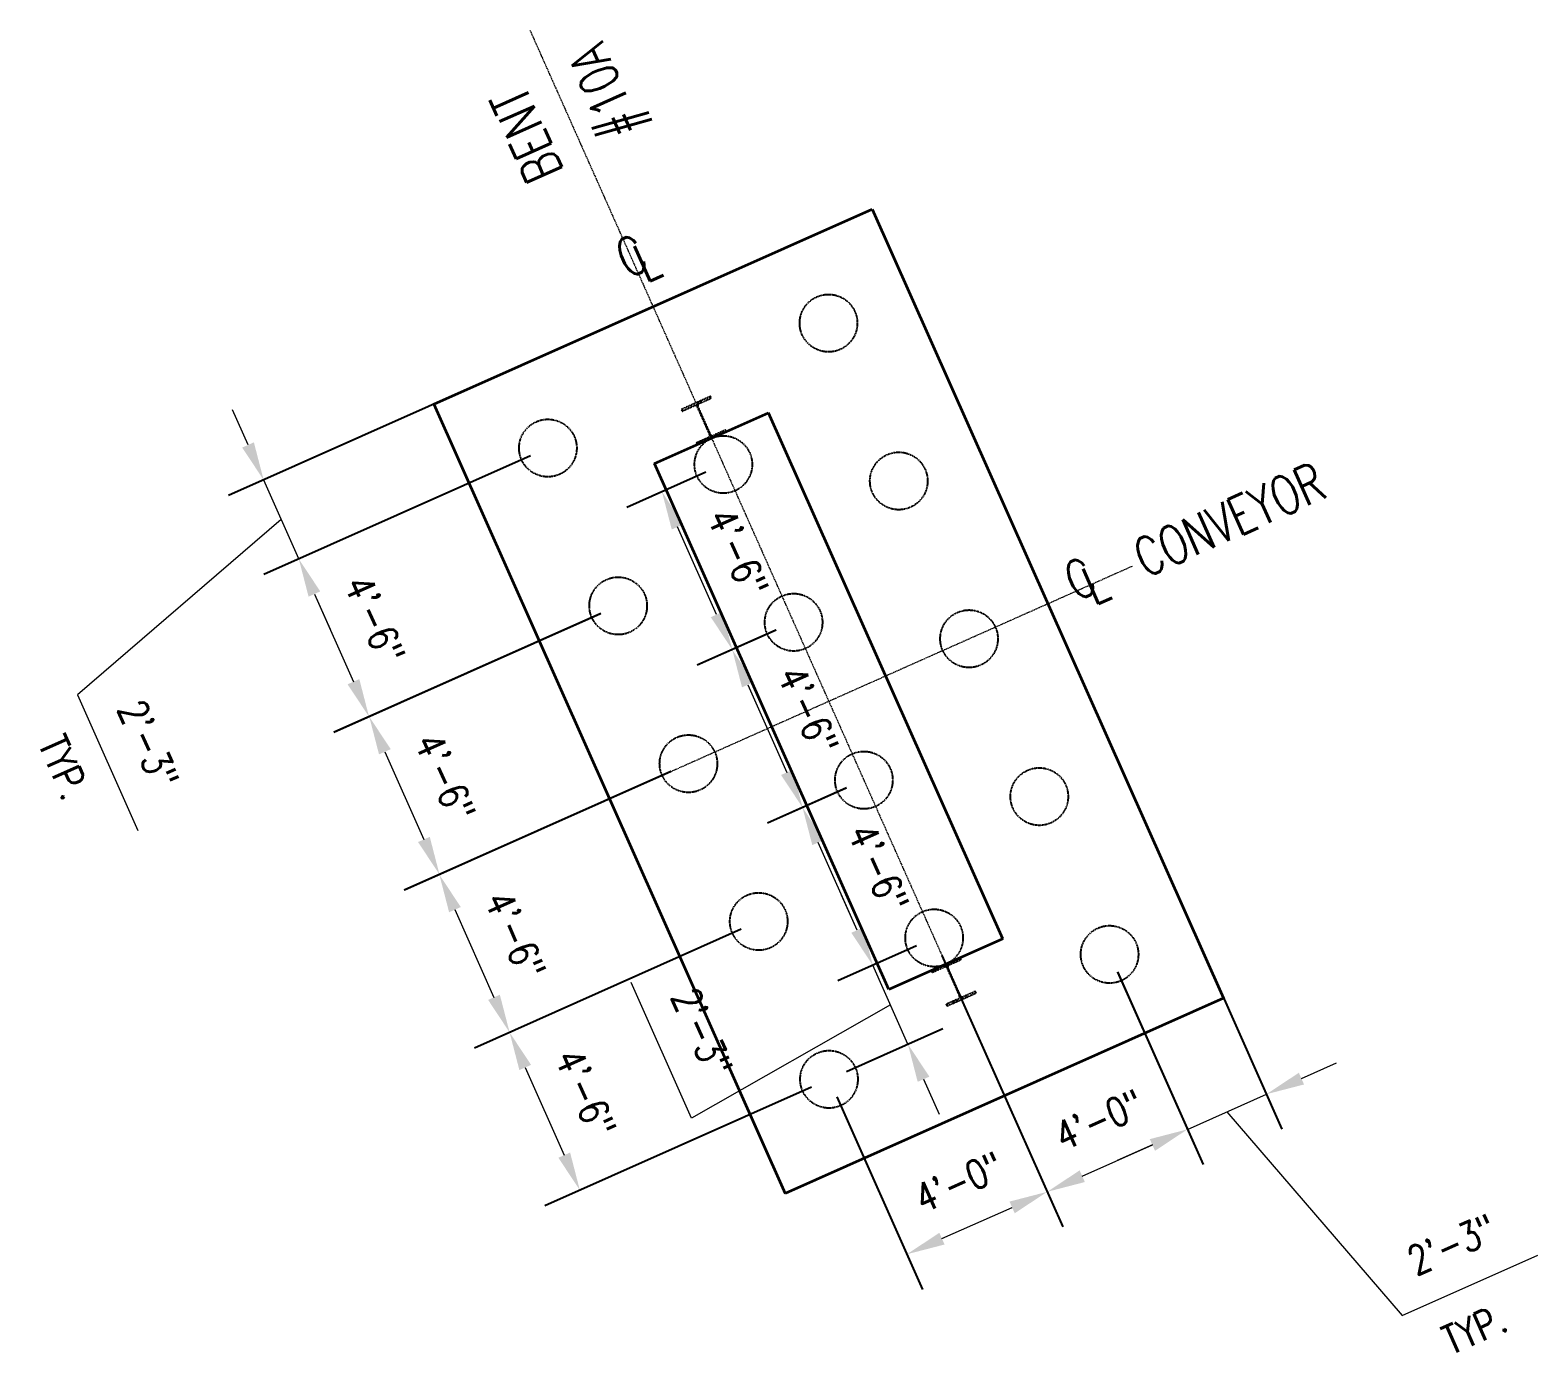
# Model space of a CAD drawing. Header units: inches. Extents: x -24529 to 23375, y -3182 to 1720.
# Drawn here: x -1703.2 to -1232, y -3181.8 to -2765.2 of the extents above; entities that cross this region are included whole.
import ezdxf

# ---------------------------------------------------------------- set-up
doc = ezdxf.new("R2010")
doc.units = ezdxf.units.IN
doc.header["$LTSCALE"] = 0.375
doc.header["$MEASUREMENT"] = 0
doc.linetypes.add('CENTER2', pattern=[1.125, 0.75, -0.125, 0.125, -0.125])
doc.linetypes.add('HIDDEN2', pattern=[0.1875, 0.125, -0.0625])
for name, color, linetype, lineweight in [('A-Detl-Patt', 190, 'Continuous', 18), ('CENTER', 2, 'CENTER2', 15), ('DIM', 5, 'Continuous', 15), ('PILECAP', 3, 'Continuous', 35), ('S_PILE', 6, 'HIDDEN2', 25), ('TEXT', 3, 'Continuous', 15)]:
    doc.layers.add(name, color=color, linetype=linetype, lineweight=lineweight)
doc.styles.add('RomanS', font='romans.shx', dxfattribs={"width": 0.8})
doc.styles.add('SIMPLEX', font='SIMPLEX.shx', dxfattribs={"width": 0.75})
doc.dimstyles.new('PCI Arch-Arrow', dxfattribs={"dimscale": 0, "dimtxt": 0.09375, "dimasz": 0.125, "dimexe": 0.125, "dimexo": 0.0625, "dimgap": 0.09, "dimtad": 1, "dimdec": 4, "dimzin": 3, "dimdsep": 46, "dimlunit": 4, "dimtxsty": 'RomanS', "dimcen": 0.09, "dimclrd": 3, "dimclre": 3, "dimclrt": 3, "dimadec": 0, "dimazin": 0, "dimtfac": 0.75, "dimtdec": 4, "dimtmove": 0, "dimatfit": 3, "dimfxl": 1, "dimfrac": 1, "dimtolj": 1, "dimtzin": 0, "dimlwd": -1, "dimarcsym": 0})

# ---------------------------------------------------------------- blocks, each defined once
blk = doc.blocks.new('*D61')
at = {"layer": 'DEFPOINTS', "color": 0, "transparency": 16777216}
for p in [(-1541.37, -2895.82), (-1519.4, -2945.15), (-1597.27, -2979.82)]:
    blk.add_point(p, dxfattribs=at)
at = {"layer": 'DIM', "color": 3, "lineweight": -2, "transparency": 16777216}
for p, q in [((-1546.85, -2898.26), (-1630.2, -2935.37)), ((-1524.89, -2947.59), (-1608.23, -2984.7))]:
    blk.add_line(p, q, dxfattribs=at)
at = {"layer": 'DIM', "color": 3, "transparency": 16777216}
blk.add_line((-1614.35, -2941.45), (-1602.15, -2968.85), dxfattribs=at)
for points in [[(-1612.52, -2940.63), (-1616.18, -2942.26), (-1619.23, -2930.48)], [(-1600.32, -2968.04), (-1603.98, -2969.67), (-1597.27, -2979.82)]]:
    blk.add_solid(points, dxfattribs=at)
at = {"layer": 'DIM', "color": 3, "transparency": 16777216, "insert": (-1595.46, -2949.46), "char_height": 9, "attachment_point": 5, "rotation": 294, "style": 'RomanS'}
blk.add_mtext('\\A1;4\'-6"', dxfattribs=at)
blk = doc.blocks.new('*D62')
at = {"layer": 'DEFPOINTS', "color": 0, "transparency": 16777216}
for p in [(-1475.48, -3043.81), (-1453.51, -3093.14), (-1531.38, -3127.81)]:
    blk.add_point(p, dxfattribs=at)
at = {"layer": 'DIM', "color": 3, "lineweight": -2, "transparency": 16777216}
for p, q in [((-1480.96, -3046.25), (-1564.3, -3083.36)), ((-1458.99, -3095.58), (-1542.34, -3132.69))]:
    blk.add_line(p, q, dxfattribs=at)
at = {"layer": 'DIM', "color": 3, "transparency": 16777216}
blk.add_line((-1548.46, -3089.44), (-1536.26, -3116.85), dxfattribs=at)
for points in [[(-1546.63, -3088.63), (-1550.29, -3090.25), (-1553.34, -3078.48)], [(-1534.43, -3116.03), (-1538.09, -3117.66), (-1531.38, -3127.81)]]:
    blk.add_solid(points, dxfattribs=at)
at = {"layer": 'DIM', "color": 3, "transparency": 16777216, "insert": (-1529.57, -3097.45), "char_height": 9, "attachment_point": 5, "rotation": 294, "style": 'RomanS'}
blk.add_mtext('\\A1;4\'-6"', dxfattribs=at)
blk = doc.blocks.new('*U60')
at = {"layer": 'A-Detl-Patt'}
h = blk.add_hatch(dxfattribs=at)
h.set_pattern_fill('ANSI32', color=256, scale=6, style=0)
h.set_pattern_definition([(45, (0, -6.03), (-1.591, 1.591), []), (45, (1.0607, -6.03), (-1.591, 1.591), [])])
edge = h.paths.add_edge_path()
edge.add_line((4.9975, -12.06), (4.9975, -11.485))
edge.add_line((4.9975, -11.485), (0.7725, -11.485))
edge.add_arc((0.7725, -10.885), 0.6, 180, 270, ccw=False)
edge.add_line((0.1725, -10.885), (0.1725, -1.175))
edge.add_arc((0.7725, -1.175), 0.6, 90, 180, ccw=False)
edge.add_line((0.7725, -0.575), (4.9975, -0.575))
edge.add_line((4.9975, -0.575), (4.9975, 0))
edge.add_line((4.9975, 0), (-4.9975, 0))
edge.add_line((-4.9975, 0), (-4.9975, -0.575))
edge.add_line((-4.9975, -0.575), (-0.7725, -0.575))
edge.add_arc((-0.7725, -1.175), 0.6, 0, 90, ccw=False)
edge.add_line((-0.1725, -1.175), (-0.1725, -10.885))
edge.add_arc((-0.7725, -10.885), 0.6, 270, 360, ccw=False)
edge.add_line((-0.7725, -11.485), (-4.9975, -11.485))
edge.add_line((-4.9975, -11.485), (-4.9975, -12.06))
edge.add_line((-4.9975, -12.06), (4.9975, -12.06))
at = {"color": 0, "linetype": 'ByBlock'}
blk.add_lwpolyline([(4.9975, -12.06), (4.9975, -11.485), (0.7725, -11.485, -0.41421356), (0.1725, -10.885), (0.1725, -1.175, -0.41421356), (0.7725, -0.575), (4.9975, -0.575), (4.9975, 0), (-4.9975, 0), (-4.9975, -0.575), (-0.7725, -0.575, -0.41421356), (-0.1725, -1.175), (-0.1725, -10.885, -0.41421356), (-0.7725, -11.485), (-4.9975, -11.485), (-4.9975, -12.06)], format="xyb", close=True, dxfattribs=at)
blk = doc.blocks.new('*D63')
at = {"layer": 'DEFPOINTS', "color": 0, "transparency": 16777216}
for p in [(-1552.35, -2871.15), (-1541.37, -2895.82), (-1630.21, -2905.82)]:
    blk.add_point(p, dxfattribs=at)
at = {"layer": 'DIM', "color": 3, "lineweight": -2, "transparency": 16777216}
for p, q in [((-1557.83, -2873.59), (-1641.18, -2910.7)), ((-1546.85, -2898.26), (-1630.2, -2935.37))]:
    blk.add_line(p, q, dxfattribs=at)
at = {"layer": 'DIM', "color": 3, "transparency": 16777216}
for p, q in [((-1635.1, -2894.86), (-1639.98, -2883.89)), ((-1619.23, -2930.48), (-1630.21, -2905.82)), ((-1619.23, -2930.48), (-1630.21, -2905.82)), ((-1624.72, -2918.15), (-1688.4, -2972.92)), ((-1614.35, -2941.45), (-1609.47, -2952.41)), ((-1688.4, -2972.92), (-1669.52, -3015.33))]:
    blk.add_line(p, q, dxfattribs=at)
for points in [[(-1633.27, -2894.04), (-1636.92, -2895.67), (-1630.21, -2905.82)], [(-1612.52, -2940.63), (-1616.18, -2942.26), (-1619.23, -2930.48)]]:
    blk.add_solid(points, dxfattribs=at)
at = {"layer": 'DIM', "color": 3, "transparency": 16777216, "char_height": 9, "attachment_point": 5, "rotation": 294, "style": 'RomanS'}
for s, insert in [('\\A1;2\'-3"', (-1666.17, -2988.43)), ('\\A1;TYP.', (-1692.71, -2995.56))]:
    blk.add_mtext(s, dxfattribs=dict(at, insert=insert))
blk = doc.blocks.new('*D64')
at = {"layer": 'DEFPOINTS', "color": 0, "transparency": 16777216}
for p in [(-1497.44, -2994.48), (-1475.48, -3043.81), (-1553.34, -3078.48)]:
    blk.add_point(p, dxfattribs=at)
at = {"layer": 'DIM', "color": 3, "lineweight": -2, "transparency": 16777216}
for p, q in [((-1502.92, -2996.92), (-1586.27, -3034.03)), ((-1480.96, -3046.25), (-1564.3, -3083.36))]:
    blk.add_line(p, q, dxfattribs=at)
at = {"layer": 'DIM', "color": 3, "transparency": 16777216}
blk.add_line((-1570.42, -3040.11), (-1558.22, -3067.52), dxfattribs=at)
for points in [[(-1568.6, -3039.3), (-1572.25, -3040.92), (-1575.3, -3029.15)], [(-1556.39, -3066.7), (-1560.05, -3068.33), (-1553.34, -3078.48)]]:
    blk.add_solid(points, dxfattribs=at)
at = {"layer": 'DIM', "color": 3, "transparency": 16777216, "insert": (-1551.54, -3048.12), "char_height": 9, "attachment_point": 5, "rotation": 294, "style": 'RomanS'}
blk.add_mtext('\\A1;4\'-6"', dxfattribs=at)
blk = doc.blocks.new('*D65')
at = {"layer": 'DEFPOINTS', "color": 0, "transparency": 16777216}
for p in [(-1519.35, -2945.12), (-1497.38, -2994.45), (-1575.25, -3029.12)]:
    blk.add_point(p, dxfattribs=at)
at = {"layer": 'DIM', "color": 3, "lineweight": -2, "transparency": 16777216}
for p, q in [((-1524.83, -2947.56), (-1608.17, -2984.67)), ((-1502.87, -2996.9), (-1586.21, -3034))]:
    blk.add_line(p, q, dxfattribs=at)
at = {"layer": 'DIM', "color": 3, "transparency": 16777216}
blk.add_line((-1592.33, -2990.75), (-1580.13, -3018.16), dxfattribs=at)
for points in [[(-1590.5, -2989.94), (-1594.16, -2991.57), (-1597.21, -2979.79)], [(-1578.3, -3017.35), (-1581.96, -3018.97), (-1575.25, -3029.12)]]:
    blk.add_solid(points, dxfattribs=at)
at = {"layer": 'DIM', "color": 3, "transparency": 16777216, "insert": (-1573.44, -2998.76), "char_height": 9, "attachment_point": 5, "rotation": 294, "style": 'RomanS'}
blk.add_mtext('\\A1;4\'-6"', dxfattribs=at)
blk = doc.blocks.new('*D66')
at = {"layer": 'DEFPOINTS', "color": 0, "transparency": 16777216}
for p in [(-1420.65, -3048.95), (-1439.82, -3057.49), (-1453.51, -3093.14)]:
    blk.add_point(p, dxfattribs=at)
at = {"layer": 'DIM', "color": 3, "transparency": 16777216}
for p, q in [((-1444.7, -3046.53), (-1449.59, -3035.57)), ((-1428.84, -3082.16), (-1439.82, -3057.49)), ((-1428.84, -3082.16), (-1439.82, -3057.49)), ((-1496.51, -3105.31), (-1515.39, -3062.9)), ((-1434.33, -3069.83), (-1496.51, -3105.31)), ((-1423.96, -3093.12), (-1419.08, -3104.08))]:
    blk.add_line(p, q, dxfattribs=at)
at = {"layer": 'DIM', "color": 3, "lineweight": -2, "transparency": 16777216}
for p, q in [((-1426.13, -3051.39), (-1450.79, -3062.37)), ((-1448.03, -3090.7), (-1417.88, -3077.28))]:
    blk.add_line(p, q, dxfattribs=at)
at = {"layer": 'DIM', "color": 3, "transparency": 16777216}
for points in [[(-1442.88, -3045.72), (-1446.53, -3047.34), (-1439.82, -3057.49)], [(-1422.13, -3092.31), (-1425.79, -3093.93), (-1428.84, -3082.16)]]:
    blk.add_solid(points, dxfattribs=at)
at = {"layer": 'DIM', "color": 3, "transparency": 16777216, "insert": (-1493.16, -3078.41), "char_height": 9, "attachment_point": 5, "rotation": 294, "style": 'RomanS'}
blk.add_mtext('\\A1;2\'-3"', dxfattribs=at)
blk = doc.blocks.new('*D67')
at = {"layer": 'DEFPOINTS', "color": 0, "transparency": 16777216}
for p in [(-1420.65, -3048.95), (-1453.51, -3093.14), (-1385.32, -3128.31)]:
    blk.add_point(p, dxfattribs=at)
at = {"layer": 'DIM', "color": 3, "lineweight": -2, "transparency": 16777216}
for p, q in [((-1418.2, -3054.44), (-1380.43, -3139.27)), ((-1451.07, -3098.62), (-1424.28, -3158.79))]:
    blk.add_line(p, q, dxfattribs=at)
at = {"layer": 'DIM', "color": 3, "transparency": 16777216}
blk.add_line((-1418.2, -3142.95), (-1396.28, -3133.19), dxfattribs=at)
for points in [[(-1397.09, -3131.36), (-1395.46, -3135.01), (-1385.32, -3128.31)], [(-1419.02, -3141.12), (-1417.39, -3144.78), (-1429.17, -3147.83)]]:
    blk.add_solid(points, dxfattribs=at)
at = {"layer": 'DIM', "color": 3, "transparency": 16777216, "insert": (-1412.93, -3125.28), "char_height": 9, "attachment_point": 5, "rotation": 24, "style": 'RomanS'}
blk.add_mtext('\\A1;4\'-0"', dxfattribs=at)
blk = doc.blocks.new('*D68')
at = {"layer": 'DEFPOINTS', "color": 0, "transparency": 16777216}
for p in [(-1420.65, -3048.95), (-1365.81, -3054.1), (-1341.47, -3108.78)]:
    blk.add_point(p, dxfattribs=at)
at = {"layer": 'DIM', "color": 3, "lineweight": -2, "transparency": 16777216}
for p, q in [((-1418.2, -3054.44), (-1380.43, -3139.27)), ((-1363.37, -3059.58), (-1336.58, -3119.75))]:
    blk.add_line(p, q, dxfattribs=at)
at = {"layer": 'DIM', "color": 3, "transparency": 16777216}
blk.add_line((-1374.35, -3123.42), (-1352.43, -3113.66), dxfattribs=at)
for points in [[(-1353.24, -3111.84), (-1351.61, -3115.49), (-1341.47, -3108.78)], [(-1375.17, -3121.6), (-1373.54, -3125.25), (-1385.32, -3128.31)]]:
    blk.add_solid(points, dxfattribs=at)
at = {"layer": 'DIM', "color": 3, "transparency": 16777216, "insert": (-1369.08, -3105.76), "char_height": 9, "attachment_point": 5, "rotation": 24, "style": 'RomanS'}
blk.add_mtext('\\A1;4\'-0"', dxfattribs=at)
blk = doc.blocks.new('*D69')
at = {"layer": 'DEFPOINTS', "color": 0, "transparency": 16777216}
for p in [(-1341.12, -3043.17), (-1365.79, -3054.15), (-1316.8, -3097.8)]:
    blk.add_point(p, dxfattribs=at)
at = {"layer": 'DIM', "color": 3, "lineweight": -2, "transparency": 16777216}
for p, q in [((-1338.68, -3048.65), (-1311.92, -3108.76)), ((-1363.35, -3059.63), (-1336.58, -3119.75))]:
    blk.add_line(p, q, dxfattribs=at)
at = {"layer": 'DIM', "color": 3, "transparency": 16777216}
for p, q in [((-1305.84, -3092.92), (-1294.87, -3088.04)), ((-1341.47, -3108.78), (-1316.8, -3097.8)), ((-1341.47, -3108.78), (-1316.8, -3097.8)), ((-1329.13, -3103.29), (-1274.36, -3166.97)), ((-1352.43, -3113.66), (-1363.39, -3118.54)), ((-1274.36, -3166.97), (-1231.95, -3148.09))]:
    blk.add_line(p, q, dxfattribs=at)
for points in [[(-1306.65, -3091.09), (-1305.02, -3094.75), (-1316.8, -3097.8)], [(-1353.24, -3111.84), (-1351.61, -3115.49), (-1341.47, -3108.78)]]:
    blk.add_solid(points, dxfattribs=at)
at = {"layer": 'DIM', "color": 3, "transparency": 16777216, "char_height": 9, "attachment_point": 5, "rotation": 24, "style": 'RomanS'}
for s, insert in [('\\A1;2\'-3"', (-1258.85, -3144.74)), ('\\A1;TYP.', (-1251.73, -3171.28))]:
    blk.add_mtext(s, dxfattribs=dict(at, insert=insert))
blk = doc.blocks.new('*D70')
at = {"layer": 'DEFPOINTS', "color": 0, "transparency": 16777216}
for p in [(-1442.61, -2999.62), (-1461.79, -3008.16), (-1420.65, -3048.95)]:
    blk.add_point(p, dxfattribs=at)
at = {"layer": 'DIM', "color": 3, "lineweight": -2, "transparency": 16777216}
for p, q in [((-1448.09, -3002.06), (-1472.75, -3013.04)), ((-1426.13, -3051.39), (-1450.79, -3062.37))]:
    blk.add_line(p, q, dxfattribs=at)
at = {"layer": 'DIM', "color": 3, "transparency": 16777216}
blk.add_line((-1444.7, -3046.53), (-1456.91, -3019.12), dxfattribs=at)
for points in [[(-1455.08, -3018.31), (-1458.73, -3019.94), (-1461.79, -3008.16)], [(-1442.88, -3045.72), (-1446.53, -3047.34), (-1439.82, -3057.49)]]:
    blk.add_solid(points, dxfattribs=at)
at = {"layer": 'DIM', "color": 3, "transparency": 16777216, "insert": (-1438.02, -3027.13), "char_height": 9, "attachment_point": 5, "rotation": 294, "style": 'RomanS'}
blk.add_mtext('\\A1;4\'-6"', dxfattribs=at)
blk = doc.blocks.new('*D71')
at = {"layer": 'DEFPOINTS', "color": 0, "transparency": 16777216}
for p in [(-1464.57, -2950.29), (-1442.67, -2999.65), (-1461.79, -3008.16)]:
    blk.add_point(p, dxfattribs=at)
at = {"layer": 'DIM', "color": 3, "lineweight": -2, "transparency": 16777216}
for p, q in [((-1470.05, -2952.73), (-1494.71, -2963.71)), ((-1448.15, -3002.09), (-1472.75, -3013.04))]:
    blk.add_line(p, q, dxfattribs=at)
at = {"layer": 'DIM', "color": 3, "transparency": 16777216}
blk.add_line((-1478.87, -2969.79), (-1466.67, -2997.2), dxfattribs=at)
for points in [[(-1477.04, -2968.98), (-1480.7, -2970.61), (-1483.75, -2958.83)], [(-1464.84, -2996.39), (-1468.5, -2998.01), (-1461.79, -3008.16)]]:
    blk.add_solid(points, dxfattribs=at)
at = {"layer": 'DIM', "color": 3, "transparency": 16777216, "insert": (-1459.98, -2977.8), "char_height": 9, "attachment_point": 5, "rotation": 294, "style": 'RomanS'}
blk.add_mtext('\\A1;4\'-6"', dxfattribs=at)
blk = doc.blocks.new('*D72')
at = {"layer": 'DEFPOINTS', "color": 0, "transparency": 16777216}
for p in [(-1486.54, -2900.96), (-1505.72, -2909.5), (-1464.63, -2950.32)]:
    blk.add_point(p, dxfattribs=at)
at = {"layer": 'DIM', "color": 3, "lineweight": -2, "transparency": 16777216}
for p, q in [((-1492.02, -2903.4), (-1516.68, -2914.38)), ((-1470.11, -2952.76), (-1494.71, -2963.71))]:
    blk.add_line(p, q, dxfattribs=at)
at = {"layer": 'DIM', "color": 3, "transparency": 16777216}
blk.add_line((-1488.63, -2947.87), (-1500.83, -2920.46), dxfattribs=at)
for points in [[(-1499.01, -2919.65), (-1502.66, -2921.27), (-1505.72, -2909.5)], [(-1486.8, -2947.05), (-1490.46, -2948.68), (-1483.75, -2958.83)]]:
    blk.add_solid(points, dxfattribs=at)
at = {"layer": 'DIM', "color": 3, "transparency": 16777216, "insert": (-1481.95, -2928.47), "char_height": 9, "attachment_point": 5, "rotation": 294, "style": 'RomanS'}
blk.add_mtext('\\A1;4\'-6"', dxfattribs=at)

msp = doc.modelspace()

# ---------------------------------------------------------------- linework, layer by layer
at = {"layer": 'CENTER'}
for p, q in [((-1546.98494, -2765.19049), (-1398.65154, -3098.35277)), ((-1538.96429, -3012.96749), (-1358.69075, -2932.70454))]:
    msp.add_line(p, q, dxfattribs=at)
at = {"layer": 'PILECAP'}
for p, q in [((-1577.01631, -2882.13344), (-1439.98449, -2821.12295)), ((-1439.98449, -2821.12295), (-1330.1656, -3067.78022)), ((-1577.01631, -2882.13344), (-1467.19742, -3128.79072)), ((-1508.01139, -2900.6691), (-1472.38311, -2884.80638)), ((-1399.17052, -3049.24456), (-1472.38311, -2884.80638)), ((-1434.79879, -3065.10729), (-1508.01139, -2900.6691)), ((-1399.17052, -3049.24456), (-1434.79879, -3065.10729)), ((-1330.1656, -3067.78022), (-1467.19742, -3128.79072))]:
    msp.add_line(p, q, dxfattribs=at)
at = {"layer": 'S_PILE', "linetype": 'HIDDEN2'}
for centre in [(-1453.66833, -2856.77056), (-1541.36869, -2895.81728), (-1486.53662, -2900.95965), (-1431.70455, -2906.10202), (-1519.40491, -2945.14873), (-1464.57284, -2950.2911), (-1409.74077, -2955.43347), (-1497.44114, -2994.48019), (-1442.60906, -2999.62256), (-1387.77699, -3004.76493), (-1475.47736, -3043.81164), (-1420.64529, -3048.95401), (-1365.81321, -3054.09638), (-1453.51358, -3093.1431)]:
    msp.add_circle(centre, 9, dxfattribs=at)

# ---------------------------------------------------------------- block references
at = {"layer": 'S_PILE', "linetype": 'HIDDEN2', "rotation": 23.99999999999996}
for p in [(-1495.10249, -2881.72038), (-1416.98466, -3057.17592)]:
    msp.add_blockref('*U60', p, dxfattribs=at)

# ---------------------------------------------------------------- texts
at = {"layer": 'TEXT', "style": 'SIMPLEX', "width": 0.75}
for s, rotation, p in [('#10A', 114, (-1511.95003, -2796.10334)), ('BENT', 114, (-1536.4417, -2809.3401)), ('C', 24, (-1516.55574, -2842.90227)), ('L', 24, (-1510.85908, -2844.31031)), ('CONVEYOR', 24, (-1354.6366, -2936.47884)), ('C', 24, (-1376.34106, -2943.78495)), ('L', 24, (-1370.6444, -2945.19299))]:
    msp.add_text(s, height=12, rotation=rotation, dxfattribs=at).set_placement(p)

# ---------------------------------------------------------------- dimensions: what is measured, and where the dimension line sits
at = {"layer": 'DIM'}
for base, p1, p2, angle, picture, middle in [((-1630.21444, -2905.81878), (-1541.36869, -2895.81728), (-1552.35058, -2871.15155), 114, '*D63', (-1684.88857, -2980.81603)), ((-1316.79967, -3097.80058), (-1365.78779, -3054.15348), (-1341.12207, -3043.17159), 24, '*D69', (-1266.46815, -3163.45659))]:
    dim = msp.add_linear_dim(base=base, p1=p1, p2=p2, angle=angle, text='<>\\XTYP.', dimstyle='PCI Arch-Arrow', override={"dimscale": 96, "dimtmove": 1}, dxfattribs=at)
    dim.commit()
    dim.dimension.update_dxf_attribs({"geometry": picture, "text_midpoint": middle})
for base, p1, p2, angle, picture, middle, dimtype in [((-1597.26877, -2979.81596), (-1541.36869, -2895.81728), (-1519.40491, -2945.14873), 294, '*D61', (-1608.25066, -2955.15023), 129), ((-1575.2479, -3029.12199), (-1519.34782, -2945.12331), (-1497.38404, -2994.45477), 294, '*D65', (-1586.22979, -3004.45627), 129), ((-1439.82368, -3057.49278), (-1453.51358, -3093.1431), (-1420.64529, -3048.95401), 114, '*D66', (-1500.023, -3097.41517), 128)]:
    dim = msp.add_linear_dim(base=base, p1=p1, p2=p2, angle=angle, dimstyle='PCI Arch-Arrow', override={"dimscale": 96, "dimtmove": 1}, dxfattribs=at)
    dim.commit()
    dim.dimension.update_dxf_attribs({"geometry": picture, "text_midpoint": middle, "dimtype": dimtype})
for base, p1, p2, angle, picture, middle in [((-1505.71501, -2909.49842), (-1464.62994, -2950.31652), (-1486.53662, -2900.95965), 114, '*D72', (-1481.9461, -2928.471)), ((-1461.78746, -3008.16133), (-1464.57284, -2950.2911), (-1442.66616, -2999.64798), 114, '*D71', (-1459.98232, -2977.80245)), ((-1553.34122, -3078.47887), (-1497.44114, -2994.48019), (-1475.47736, -3043.81164), 114, '*D64', (-1551.53608, -3048.11999)), ((-1461.78746, -3008.16133), (-1420.64529, -3048.95401), (-1442.60906, -2999.62256), 114, '*D70', (-1438.01854, -3027.1339)), ((-1531.37744, -3127.81032), (-1475.47736, -3043.81164), (-1453.51358, -3093.1431), 114, '*D62', (-1529.5723, -3097.45144)), ((-1385.31558, -3128.30582), (-1453.51358, -3093.1431), (-1420.64529, -3048.95401), 24, '*D67', (-1412.93382, -3125.28048)), ((-1341.4654, -3108.78247), (-1420.64529, -3048.95401), (-1365.81321, -3054.09638), 24, '*D68', (-1369.08364, -3105.75712))]:
    dim = msp.add_linear_dim(base=base, p1=p1, p2=p2, angle=angle, dimstyle='PCI Arch-Arrow', override={"dimscale": 96, "dimtmove": 1}, dxfattribs=at)
    dim.commit()
    dim.dimension.update_dxf_attribs({"geometry": picture, "text_midpoint": middle})

doc.saveas('drawing.dxf')
